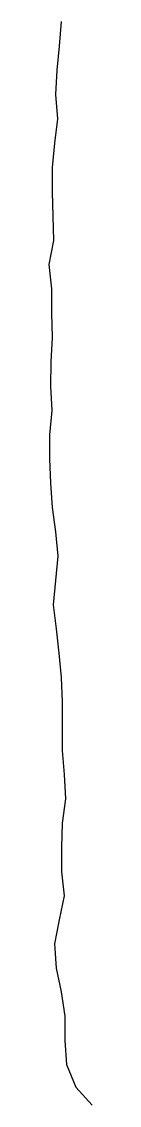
# Model space of a CAD drawing. Header units: inches. Extents: x 7.18 to 7.23, y 11.9 to 13.24.
import ezdxf

# ---------------------------------------------------------------- set-up
doc = ezdxf.new("R2010")
doc.units = ezdxf.units.IN
doc.layers.add('TRACE', color=7, linetype='Continuous')

msp = doc.modelspace()

# ---------------------------------------------------------------- linework, layer by layer
at = {"layer": 'TRACE'}
msp.add_lwpolyline([(7.1906, 13.2375), (7.1884, 13.2074), (7.1854, 13.1775), (7.1839, 13.1475), (7.1862, 13.1175), (7.1825, 13.0876), (7.1797, 13.0576), (7.1797, 13.0276), (7.1803, 12.9975), (7.1813, 12.9675), (7.1754, 12.938), (7.1787, 12.908), (7.1787, 12.878), (7.1795, 12.848), (7.178, 12.818), (7.1774, 12.788), (7.179, 12.758), (7.1763, 12.728), (7.1763, 12.698), (7.1775, 12.668), (7.1795, 12.638), (7.1836, 12.6082), (7.1864, 12.5783), (7.1838, 12.5483), (7.181, 12.5183), (7.1844, 12.4883), (7.188, 12.4584), (7.1908, 12.4285), (7.1918, 12.3985), (7.1918, 12.3685), (7.1918, 12.3385), (7.1942, 12.3086), (7.196, 12.2786), (7.1919, 12.2488), (7.1912, 12.2188), (7.1912, 12.1888), (7.1943, 12.159), (7.1883, 12.1294), (7.1823, 12.0999), (7.1844, 12.07), (7.1908, 12.0405), (7.1951, 12.0108), (7.1951, 11.9808), (7.1973, 11.9509), (7.2086, 11.9229), (7.229, 11.9007)], dxfattribs=at)

doc.saveas('drawing.dxf')
